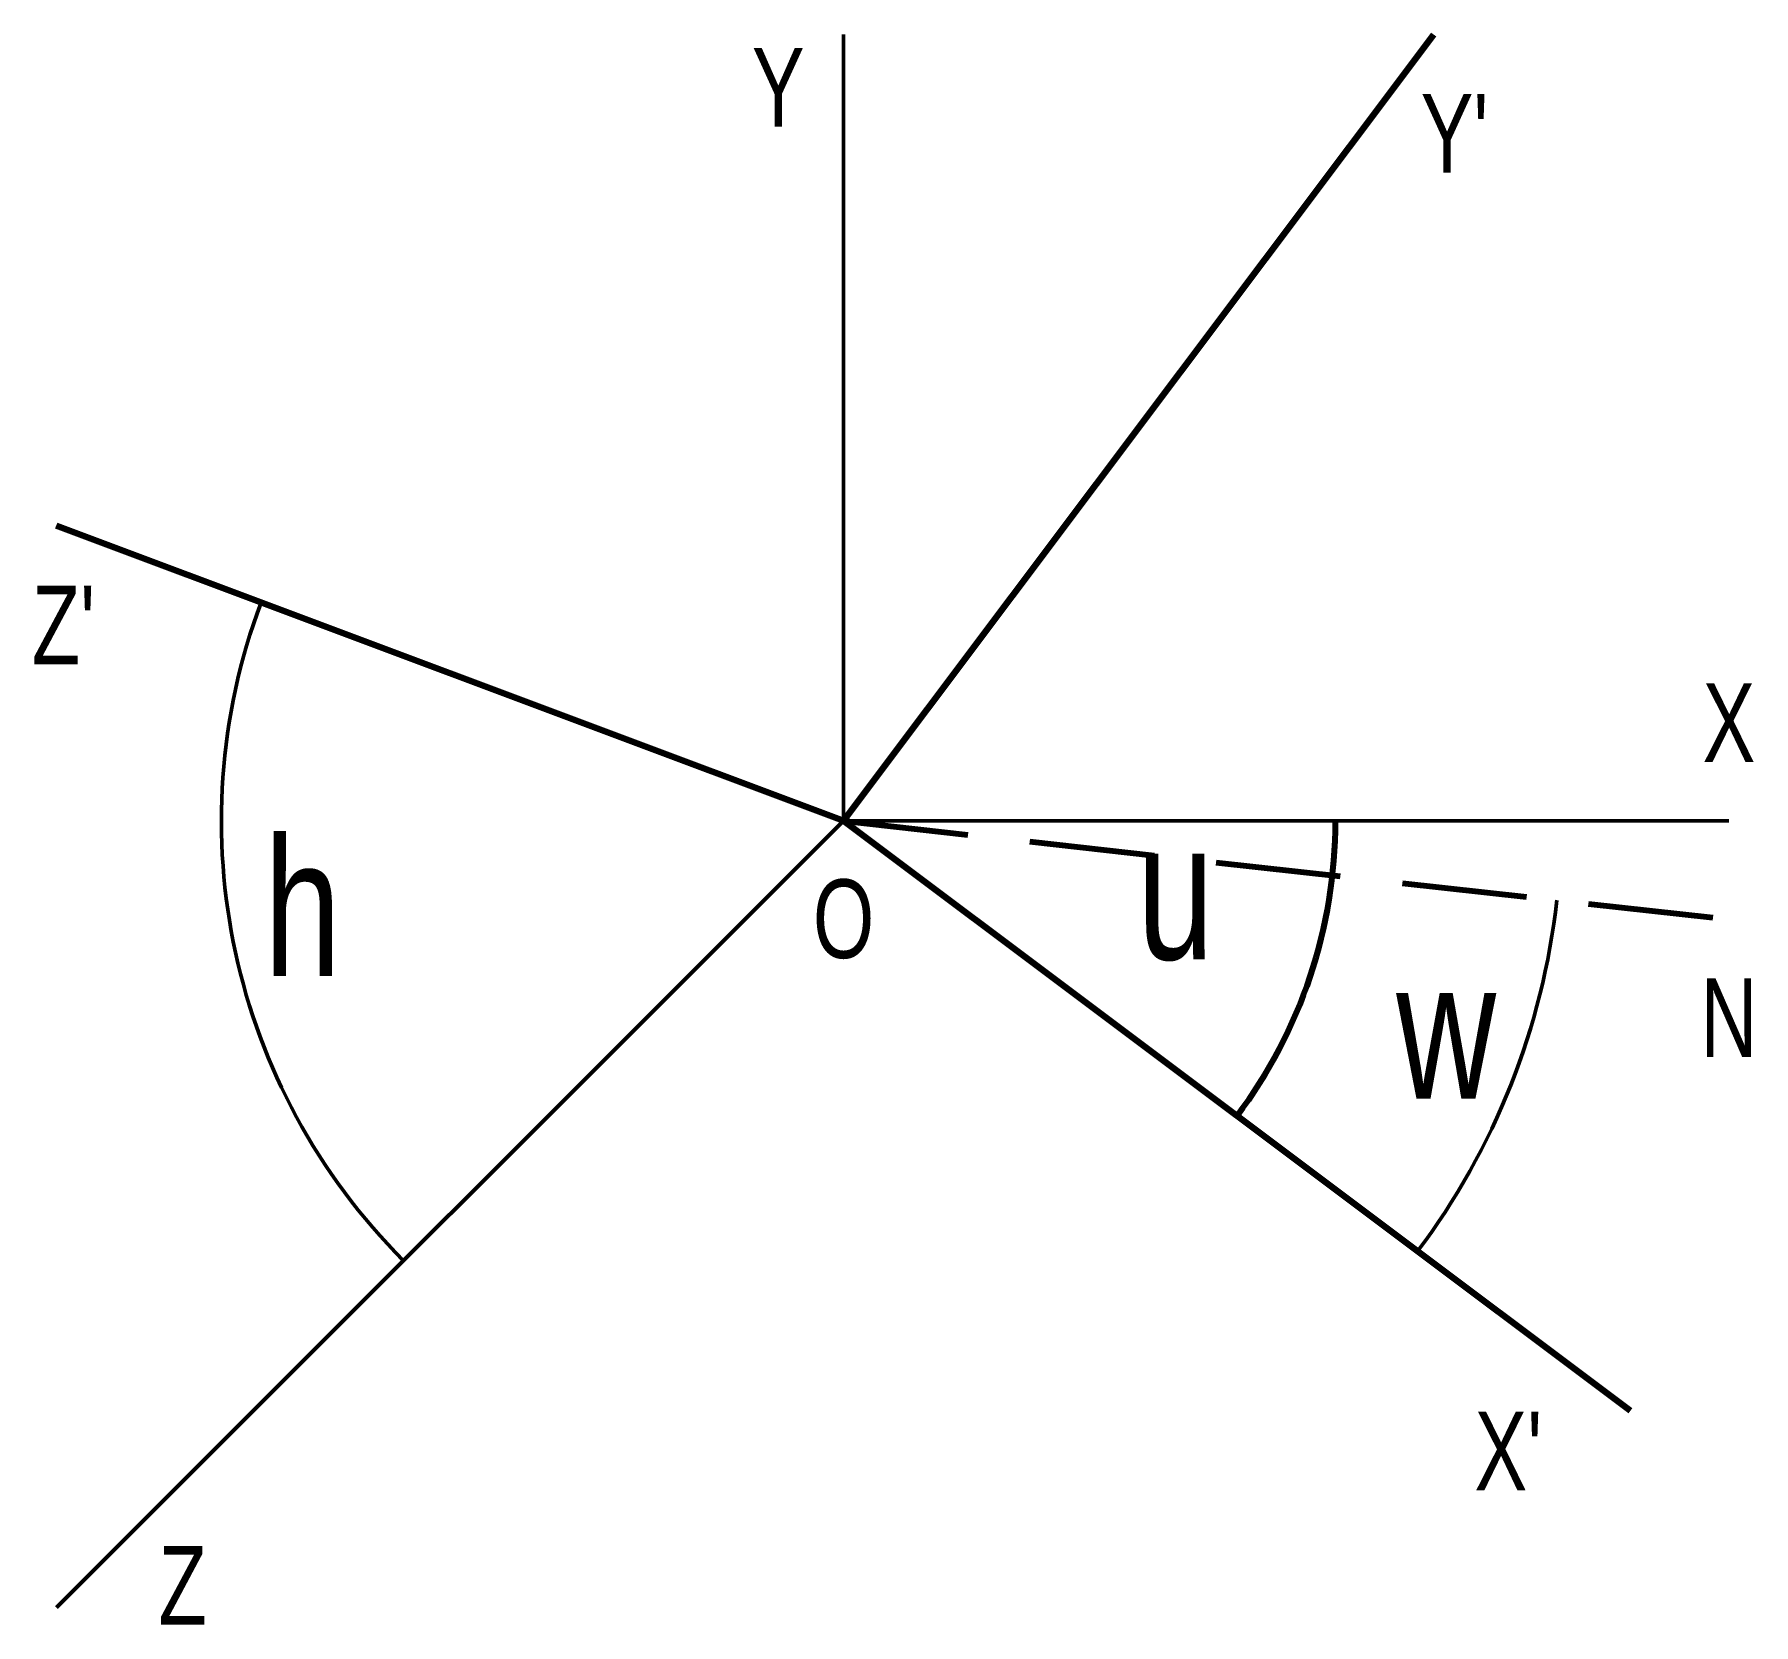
# Model space of a CAD drawing. Header units: millimetres. Extents: x 18 to 193, y 18 to 180.
import ezdxf

# ---------------------------------------------------------------- set-up
doc = ezdxf.new("R2010")
doc.units = ezdxf.units.MM
doc.linetypes.add('DASHED', pattern=[19.05, 12.7, -6.35])
doc.layers.get('0').update_dxf_attribs({"linetype": 'CONTINUOUS', "lineweight": 0})
doc.styles.get("Standard").update_dxf_attribs({"font": 'txt', "width": 0.75})

msp = doc.modelspace()

# ---------------------------------------------------------------- linework, layer by layer
at = {"lineweight": 100}
for p, q in [((100, 100), (160, 180)), ((100, 100), (20, 130)), ((180, 40), (100, 100)), ((100, 100), (100, 100))]:
    msp.add_line(p, q, dxfattribs=at)
at = {"lineweight": 50}
for q in [(100, 180), (20, 20), (190, 100)]:
    msp.add_line((100, 100), q, dxfattribs=at)
at = {"linetype": 'DASHED', "lineweight": 80}
msp.add_line((100, 100), (190, 90), dxfattribs=at)
at = {"lineweight": 50}
for radius, start, end in [(63.2456, 159.444, 225), (72.945199, 323.13010235, 353.65980825)]:
    msp.add_arc((100, 100), radius, start, end, dxfattribs=at)
at = {"lineweight": 80}
msp.add_arc((100, 100), 50, 323.13010235, 0, dxfattribs=at)

# ---------------------------------------------------------------- texts
at = {"lineweight": 100, "char_height": 8, "width": 100, "attachment_point": 5}
for s, insert in [('Y', (93.359375, 174.609375)), ("Y'", (162.109375, 169.921875)), ("Z'", (20.703125, 119.921875)), ('X', (190, 110)), ("X'", (167.578125, 35.9375)), ('Z', (32.8125, 22.265625))]:
    msp.add_mtext(s, dxfattribs=dict(at, insert=insert))
at = {"lineweight": 80, "char_height": 14, "width": 100, "attachment_point": 5}
for s, insert in [('h', (45, 91.25)), ('u', (133.75, 92.8125)), ('w', (161.25, 78.75))]:
    msp.add_mtext(s, dxfattribs=dict(at, insert=insert))
at = {"linetype": 'DASHED', "lineweight": 80, "char_height": 8, "width": 100, "attachment_point": 5}
for s, insert in [('O', (100, 90)), ('N', (190, 80))]:
    msp.add_mtext(s, dxfattribs=dict(at, insert=insert))

doc.saveas('drawing.dxf')
